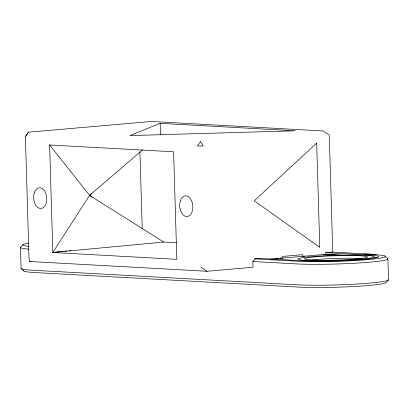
<?xml version="1.0" encoding="UTF-8"?>
<svg xmlns="http://www.w3.org/2000/svg" width="409" height="409" viewBox="0 0 409 409"><rect width="100%" height="100%" fill="white"/><g stroke="black" fill="none" stroke-linecap="round" stroke-linejoin="round"><path stroke-width="0.61" d="M363.99 254.137L376.014 254.444L332.742 252.062L329.271 134.975L323.309 130.972L151.289 121.493L28.472 132.194L25.399 136.606L28.993 257.793L29.678 261.504L206.969 271.274L253.028 267.261L252.859 261.509L254.705 258.861L259.822 258.411L303.089 260.799A42.725 2.981 -1.7 0 0 363.207 259.424A42.725 2.981 -1.7 0 0 368.974 255.058L325.707 252.675L325.758 254.326L345.482 255.415M176.432 242.752L163.687 242.051L52.807 252.496L49.617 144.96L173.615 151.795L176.806 259.332L52.807 252.496L89.591 195.384L91.78 193.074M25.399 136.606L28.472 132.194M24.08 271.147L21.069 268.258L20.45 247.373L22.924 244.674M384.92 256.019L387.931 258.907L388.55 279.797L386.076 282.491A49.361 3.441 -1.7 0 1 352.323 286.586A49.361 3.441 -1.7 0 1 298.739 287.092L34.908 272.558A49.361 3.441 -1.7 0 1 23.691 270.523M142.649 149.837L89.591 195.384L49.617 144.96M160.164 123.344L129.96 135.583L295.247 130.788L160.164 123.344L160.497 134.515M52.807 252.496L59.775 251.709M61.043 251.566L62.945 251.346M64.847 251.131L66.749 250.916M69.279 250.63L70.547 250.487M29.678 261.504L30.941 261.397M325.707 252.675L332.742 252.062M270.947 259.101L325.758 254.326M275.487 258.411L278.514 258.289M323.248 254.546L341.684 255.421M323.432 254.531L341.796 255.41M280.845 258.243L280.329 258.212L282.767 258.074L282.716 256.417L302.808 254.669L302.859 256.32L304.628 256.167M254.705 258.861L297.972 261.244A49.361 3.441 -1.7 0 0 367.425 259.659A49.361 3.441 -1.7 0 0 374.092 254.613M252.859 261.509L296.126 263.892A51.851 3.615 -1.7 0 0 357.614 263.064A51.851 3.615 -1.7 0 0 387.221 258.299M163.687 242.051L89.591 195.384L92.127 197.286M201.013 267.271L206.969 271.274M330.825 252.225L331.152 252.609M332.819 254.541L332.849 255.691M259.822 258.411L259.827 258.682M139.939 151.913L142.225 228.81M374.332 257.128A42.725 2.981 -1.7 0 1 376.914 257.501M310.027 260.293A29.034 2.025 -1.7 0 1 335.222 258.411A29.034 2.025 -1.7 0 1 361.362 258.667M29.019 246.33A49.361 3.441 -1.7 0 1 28.63 243.058M28.732 249.122A51.851 3.615 -1.7 0 1 20.45 247.373M388.55 279.797A51.851 3.615 -1.7 0 1 354.041 284.194A51.851 3.615 -1.7 0 1 296.745 284.782L32.914 270.242A51.851 3.615 -1.7 0 1 21.069 268.258M200.492 141.672L197.414 146.085L203.253 145.952L200.492 141.672M316.684 143.119L254.26 200.809L319.777 247.348L316.684 143.119M180.374 200.686A10.368 6.564 85 0 0 186.545 216.509A10.368 6.564 85 0 0 191.795 201.315A10.368 6.564 85 0 0 180.374 200.686M34.315 192.639A10.368 6.564 85 0 0 40.491 208.462A10.368 6.564 85 0 0 45.742 193.268A10.368 6.564 85 0 0 34.315 192.639M315.549 260.778A38.16 2.664 -1.7 0 0 374.138 256.918A38.16 2.664 -1.7 0 0 318.406 256.085A38.16 2.664 -1.7 0 0 315.549 260.778M314.986 260.185A31.524 2.198 -1.7 0 0 366.863 257.471A31.524 2.198 -1.7 0 0 326.249 256.126A31.524 2.198 -1.7 0 0 314.986 260.185"/></g></svg>
